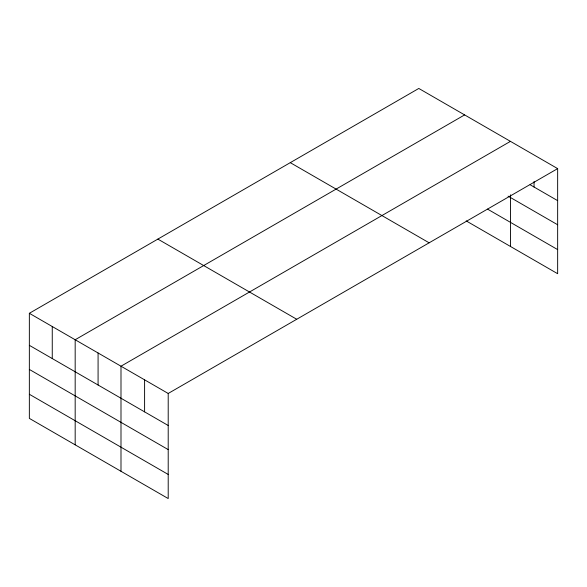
<?xml version="1.0" encoding="UTF-8"?>
<svg xmlns="http://www.w3.org/2000/svg" width="587" height="587" viewBox="0 0 587 587"><rect width="100%" height="100%" fill="white"/><g stroke="black" fill="none" stroke-linecap="round" stroke-linejoin="round"><path stroke-width="0.88" d="M557.65 168.616L418.795 88.454L29.35 313.297L29.35 418.384L168.205 498.546L168.205 393.466L557.65 168.616L557.65 273.703L466.195 220.903M464.618 114.905L75.173 339.748L75.173 444.836M510.441 141.364L120.995 366.207L120.995 471.295M530.112 184.751L557.65 200.651M508.071 196.139L557.65 224.762M487.526 209.111L557.65 249.6M290.279 162.65L429.134 242.82M157.866 239.1L296.721 319.262M29.35 313.297L168.205 393.466M29.35 345.332L168.205 425.494M29.35 369.436L168.205 449.605M29.35 394.273L168.205 474.443M534.045 181.537L534.045 187.026M510.441 194.825L510.441 246.445M144.6 379.833L144.6 411.869M98.08 352.978L98.08 385.013M52.258 326.526L52.258 358.554"/></g></svg>
